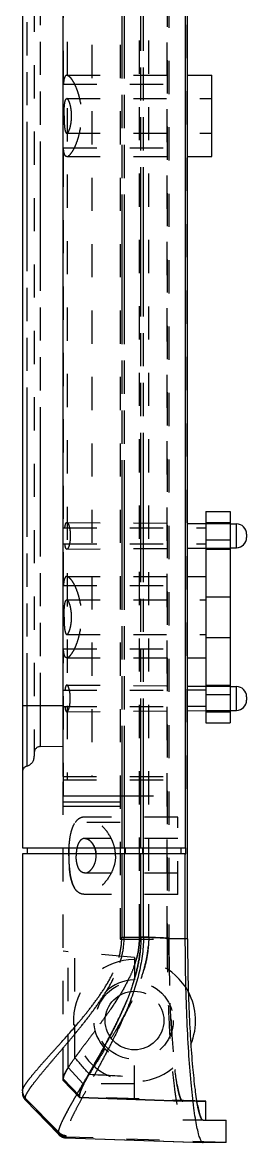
# Model space of a CAD drawing. Header units: millimetres. Extents: x 314 to 590, y -134 to 215.
# Drawn here: x 442.5 to 453.5, y 105.2 to 160.3 of the extents above; entities that cross this region are included whole.
import ezdxf

# ---------------------------------------------------------------- set-up
doc = ezdxf.new("R2010")
doc.units = ezdxf.units.MM
doc.header["$LTSCALE"] = 16.335
doc.linetypes.add('HIDDEN', pattern=[0.2, 0.1, -0.1])
doc.linetypes.add('PHANTOM', pattern=[0.8, 0.45, -0.05, 0.1, -0.05, 0.1, -0.05])
doc.layers.get('0').update_dxf_attribs({"linetype": 'CONTINUOUS'})
doc.layers.add('DEFAULT_2', color=8, linetype='HIDDEN')
doc.layers.add('DEFAULT_3', color=7, linetype='PHANTOM')

msp = doc.modelspace()

# ---------------------------------------------------------------- linework, layer by layer
at = {"color": 7, "linetype": 'Continuous'}
for p, q in [((442.52, 211.795), (442.52, 119.739)), ((450.515, 204.214), (450.515, 119.739)), ((450.624, 115.259), (450.624, 204.218)), ((450.624, 157.739), (451.82, 157.739)), ((451.82, 153.739), (451.82, 157.739)), ((450.624, 153.739), (451.82, 153.739)), ((451.52, 136.285), (452.72, 136.285)), ((451.52, 136.285), (451.52, 125.885)), ((452.72, 136.285), (452.72, 125.885)), ((450.624, 135.693), (451.52, 135.685)), ((452.72, 135.675), (453.025, 135.672)), ((453.52, 135.172), (453.52, 134.999)), ((450.624, 134.478), (451.52, 134.485)), ((452.72, 134.496), (453.025, 134.499)), ((450.624, 133.085), (451.52, 133.085)), ((450.624, 129.085), (451.52, 129.085)), ((450.624, 127.693), (451.52, 127.685)), ((451.52, 127.485), (450.624, 127.485)), ((451.52, 127.285), (452.72, 127.285)), ((452.72, 127.675), (453.025, 127.672)), ((453.52, 127.172), (453.52, 126.999)), ((451.52, 126.685), (450.624, 126.685)), ((450.624, 126.478), (451.52, 126.485)), ((452.72, 126.496), (453.025, 126.499)), ((451.52, 125.885), (452.72, 125.885)), ((442.52, 119.739), (450.515, 119.739)), ((442.77, 119.439), (442.77, 119.739)), ((450.29, 119.739), (450.29, 119.439)), ((450.541, 119.439), (450.541, 119.739)), ((450.515, 119.439), (442.52, 119.439)), ((442.52, 119.439), (442.52, 107.682)), ((450.515, 115.263), (450.515, 119.439)), ((442.52, 107.682), (442.52, 107.682)), ((442.66, 107.431), (444.301, 105.744)), ((442.66, 107.336), (442.66, 107.336)), ((442.661, 107.335), (444.291, 105.647)), ((451.077, 107.275), (451.52, 107.275)), ((451.52, 106.34), (451.52, 107.275)), ((451.393, 106.34), (452.52, 106.34)), ((452.52, 105.238), (452.52, 106.34)), ((444.291, 105.647), (444.31, 105.627)), ((444.652, 105.475), (451.391, 105.239)), ((444.652, 105.475), (444.652, 105.475)), ((451.393, 105.238), (451.391, 105.239)), ((452.52, 105.238), (451.393, 105.238))]:
    msp.add_line(p, q, dxfattribs=at)
for points in [[(444.31, 105.627), (444.341, 105.597), (444.407, 105.549)], [(444.407, 105.549), (444.481, 105.511), (444.564, 105.486), (444.652, 105.475)]]:
    msp.add_lwpolyline(points, dxfattribs=at)
for centre, radius, start, end in [((453.02, 135.172), 0.5, 0, 89.5), ((453.02, 134.999), 0.5, 270.5, 0), ((453.02, 127.172), 0.5, 0, 89.5), ((453.02, 126.999), 0.5, 270.5, 0), ((448.02, 111.239), 3, 337.1691, 28.1355), ((443.02, 107.682), 0.5, 180, 223.9242)]:
    msp.add_arc(centre, radius, start, end, dxfattribs=at)
for points, knots in [([(451.391, 105.239), (451.361, 105.24), (451.315, 105.284), (451.274, 105.356), (451.235, 105.443), (451.198, 105.552), (451.143, 105.742), (451.077, 106.038), (451.002, 106.459), (450.898, 107.183), (450.782, 108.274), (450.669, 109.773), (450.582, 111.481), (450.528, 113.335), (450.515, 114.612), (450.515, 115.263)], [0, 0, 0, 0, 0.00893, 0.016064, 0.025293, 0.036695, 0.050291, 0.084037, 0.126344, 0.176868, 0.300666, 0.450884, 0.621906, 0.807277, 1, 1, 1, 1]), ([(450.624, 115.259), (450.624, 114.679), (450.634, 113.541), (450.682, 111.89), (450.758, 110.369), (450.857, 109.035), (450.958, 108.066), (451.049, 107.423), (451.115, 107.049), (451.173, 106.787), (451.221, 106.618), (451.255, 106.521), (451.289, 106.444), (451.325, 106.38), (451.366, 106.341), (451.393, 106.34)], [0, 0, 0, 0, 0.193037, 0.378654, 0.549792, 0.699964, 0.823588, 0.873999, 0.916192, 0.949833, 0.963385, 0.974751, 0.983954, 0.991071, 1, 1, 1, 1])]:
    msp.add_open_spline(points, degree=3, knots=knots, dxfattribs=at)
at = {"layer": 'DEFAULT_2', "color": 8, "linetype": 'HIDDEN'}
for p, q in [((444.52, 108.288), (444.52, 211.189)), ((444.72, 208.389), (444.72, 123.089)), ((445.92, 208.239), (445.92, 123.239)), ((447.32, 208.239), (447.32, 115.239)), ((449.62, 115.239), (449.62, 208.239)), ((443.1, 207.239), (443.1, 124.239)), ((448.266, 115.337), (448.265, 204.14)), ((448.266, 115.337), (448.266, 204.14)), ((448.718, 115.336), (448.718, 204.141)), ((449.619, 204.218), (449.619, 115.259)), ((449.709, 204.183), (449.709, 115.294)), ((450.52, 202.689), (450.52, 122.289)), ((444.532, 157.3), (444.532, 176.177)), ((444.698, 157.739), (450.624, 157.739)), ((444.532, 157.3), (450.52, 157.3)), ((444.698, 156.589), (451.82, 156.589)), ((444.698, 154.889), (451.82, 154.889)), ((444.532, 132.647), (444.532, 154.177)), ((444.532, 154.177), (450.52, 154.177)), ((444.698, 153.739), (450.624, 153.739)), ((444.698, 135.745), (450.624, 135.693)), ((451.52, 135.735), (452.72, 135.735)), ((451.52, 135.685), (452.72, 135.675)), ((444.532, 135.485), (451.52, 135.485)), ((444.532, 134.685), (451.52, 134.685)), ((444.698, 134.426), (450.624, 134.478)), ((451.52, 134.885), (452.72, 134.885)), ((451.52, 134.485), (452.72, 134.496)), ((451.52, 134.435), (452.72, 134.435)), ((444.698, 133.085), (450.624, 133.085)), ((444.532, 132.647), (450.52, 132.647)), ((444.698, 131.935), (451.52, 131.935)), ((451.52, 132.085), (452.72, 132.085)), ((444.698, 130.235), (451.52, 130.235)), ((451.52, 130.085), (452.72, 130.085)), ((444.532, 129.524), (450.52, 129.524)), ((444.532, 122.289), (444.532, 129.524)), ((444.698, 129.085), (450.624, 129.085)), ((444.532, 127.485), (450.624, 127.485)), ((444.698, 127.745), (450.624, 127.693)), ((451.52, 127.735), (452.72, 127.735)), ((451.52, 127.685), (452.72, 127.675)), ((444.532, 126.685), (450.624, 126.685)), ((444.698, 126.426), (450.624, 126.478)), ((448.718, 115.336), (448.718, 126.461)), ((451.52, 126.485), (452.72, 126.496)), ((451.52, 126.435), (452.72, 126.435)), ((443.395, 124.719), (444.52, 124.739)), ((444.52, 123.239), (449.62, 123.239)), ((444.52, 123.089), (450.52, 123.089)), ((444.52, 121.789), (447.32, 121.789)), ((447.32, 122.289), (450.52, 122.289)), ((450.152, 121.249), (445.578, 121.249)), ((450.152, 117.449), (450.152, 121.249)), ((447.32, 120.989), (444.52, 120.989)), ((450.152, 120.199), (445.578, 120.199)), ((450.515, 119.739), (450.541, 119.739)), ((450.515, 119.439), (450.541, 119.439)), ((450.152, 118.499), (445.578, 118.499)), ((450.152, 117.449), (445.578, 117.449)), ((447.32, 115.239), (449.62, 115.239)), ((448.02, 114.345), (444.52, 114.651)), ((444.768, 108.93), (444.768, 114.629)), ((445.094, 109.409), (445.094, 114.601)), ((448.02, 114.345), (448.02, 113.239)), ((448.02, 107.397), (448.02, 109.239)), ((444.768, 108.93), (445.494, 108.132)), ((444.52, 108.327), (445.328, 107.491)), ((448.02, 108.132), (445.494, 108.132)), ((442.52, 107.684), (442.52, 107.721)), ((445.328, 107.452), (445.327, 107.452)), ((451.52, 107.275), (445.328, 107.491)), ((445.328, 107.452), (445.328, 107.491)), ((445.328, 107.452), (445.328, 107.452)), ((445.328, 107.452), (445.328, 107.452)), ((445.328, 107.452), (445.328, 107.452)), ((445.328, 107.452), (445.328, 107.452)), ((442.66, 107.431), (442.66, 107.431)), ((442.66, 107.335), (442.661, 107.335)), ((444.31, 105.666), (442.661, 107.374)), ((450.393, 107.275), (450.391, 107.275)), ((451.077, 107.275), (450.393, 107.275)), ((452.52, 105.238), (444.652, 105.513))]:
    msp.add_line(p, q, dxfattribs=at)
at = {"layer": 'DEFAULT_2', "color": 8, "linetype": 'Continuous'}
msp.add_line((444.52, 123.239), (444.52, 208.239), dxfattribs=at)
at = {"layer": 'DEFAULT_2', "color": 8, "linetype": 'PHANTOM'}
for p, q in [((442.738, 207.719), (442.738, 123.758)), ((443.395, 206.758), (443.395, 124.719)), ((447.397, 204.14), (447.397, 119.739)), ((447.513, 204.14), (447.513, 119.739)), ((448.338, 119.739), (448.338, 204.14)), ((448.46, 119.739), (448.461, 204.142)), ((453.025, 134.499), (453.025, 135.672)), ((453.025, 126.499), (453.025, 127.672)), ((442.52, 126.739), (444.52, 126.739)), ((444.52, 122.289), (447.32, 122.289)), ((447.32, 121.989), (444.52, 121.989)), ((444.52, 121.791), (447.32, 121.791)), ((447.525, 119.739), (447.525, 119.439)), ((447.584, 119.439), (447.584, 119.739)), ((448.408, 119.739), (448.408, 119.439)), ((448.469, 119.439), (448.469, 119.739)), ((447.397, 119.439), (447.397, 115.337)), ((447.513, 119.439), (447.513, 115.337)), ((448.338, 115.337), (448.338, 119.439)), ((448.461, 115.335), (448.46, 119.439)), ((447.397, 115.337), (448.338, 115.337)), ((448.266, 115.338), (448.718, 115.336)), ((448.718, 115.336), (448.266, 115.337)), ((448.718, 115.336), (448.266, 115.337)), ((448.461, 115.335), (448.338, 115.337)), ((448.341, 115.337), (448.642, 115.337)), ((448.461, 115.335), (450.515, 115.263)), ((448.642, 115.337), (448.718, 115.336)), ((450.624, 115.259), (449.619, 115.259)), ((445.325, 107.543), (444.52, 108.372)), ((444.52, 108.288), (445.328, 107.452)), ((445.328, 107.452), (450.393, 107.275)), ((450.37, 107.276), (445.328, 107.452)), ((442.66, 107.434), (442.66, 107.431)), ((442.66, 107.431), (442.66, 107.335)), ((442.661, 107.374), (442.661, 107.335)), ((450.37, 107.276), (450.393, 107.275)), ((451.393, 106.34), (450.39, 106.34)), ((444.31, 105.627), (444.31, 105.666)), ((444.31, 105.627), (444.31, 105.627)), ((444.31, 105.627), (444.31, 105.627)), ((444.652, 105.513), (444.651, 105.475)), ((444.652, 105.475), (444.651, 105.475)), ((444.651, 105.475), (451.363, 105.24)), ((444.652, 105.475), (444.652, 105.475)), ((451.363, 105.24), (451.393, 105.239)), ((451.393, 105.239), (451.391, 105.239))]:
    msp.add_line(p, q, dxfattribs=at)
at = {"layer": 'DEFAULT_2', "color": 8, "linetype": 'HIDDEN'}
for points in [[(445.329, 107.491), (445.328, 107.488), (445.328, 107.481), (445.328, 107.469), (445.328, 107.452)], [(444.652, 105.513), (444.59, 105.519), (444.511, 105.539), (444.436, 105.571), (444.368, 105.614), (444.31, 105.666)]]:
    msp.add_lwpolyline(points, dxfattribs=at)
msp.add_circle((448.02, 111.239), 1.9, dxfattribs=at)
at = {"layer": 'DEFAULT_2', "color": 8, "linetype": 'PHANTOM'}
msp.add_circle((448.02, 111.239), 1.44, dxfattribs=at)
at = {"layer": 'DEFAULT_2', "color": 8, "linetype": 'HIDDEN'}
for centre, radius, start, end in [((443.4, 124.419), 0.3, 91, 180), ((442.6, 124.239), 0.5, 285.962, 0), ((442.82, 123.469), 0.3, 105.962, 180), ((451.455, 119.358), 6.66, 176.7141, 179.3026), ((451.865, 119.349), 7.071, 179.2697, 180.0006), ((445.021, 119.348), 1.118, 0.0195, 4.6478), ((533.516, 115.294), 83.807, 180.00004, 180.47497), ((541.605, 115.259), 90.981, 180.00007, 180.48799), ((448.02, 111.239), 3, 28.1355, 337.1691), ((443.343, 115.59), 4.954, 340.7666, 343.3538), ((443.659, 115.494), 4.624, 343.3635, 345.2172), ((448.02, 111.239), 2, 90, 270), ((440.787, 116.678), 7.734, 333.3663, 334.5481), ((450.234, 105.682), 5.295, 152.4406, 153.7229), ((443.02, 107.721), 0.5, 180.0003, 224), ((456.482, 107.71), 11.159, 180.8575, 181.0023), ((449.502, 107.586), 4.177, 180.9782, 181.2781)]:
    msp.add_arc(centre, radius, start, end, dxfattribs=at)
at = {"layer": 'DEFAULT_2', "color": 8, "linetype": 'PHANTOM'}
for centre, radius, start, end in [((450.275, 138.086), 22.799, 268.162, 268.3532), ((450.357, 140.949), 25.663, 268.3538, 268.553), ((443.014, 107.778), 0.494, 180.0381, 224.1684), ((443.023, 107.683), 0.503, 187.3369, 189.7469), ((443.022, 107.683), 0.502, 189.7465, 192.1997), ((443.022, 107.684), 0.502, 211.7362, 214.2089), ((443.021, 107.683), 0.501, 214.2031, 223.9042), ((443.02, 107.682), 0.5, 223.9242, 224.0032), ((444.669, 105.974), 0.5, 224.0097, 267.9648), ((444.672, 105.977), 0.503, 230.2046, 236.2434), ((444.67, 105.974), 0.499, 236.2462, 238.5608), ((444.669, 105.973), 0.499, 249.6789, 256.0983), ((444.67, 105.977), 0.502, 256.1002, 258.9485), ((444.67, 105.977), 0.503, 258.9479, 260.6624), ((444.67, 105.974), 0.5, 260.6552, 267.9619)]:
    msp.add_arc(centre, radius, start, end, dxfattribs=at)
at = {"layer": 'DEFAULT_2', "color": 8, "linetype": 'HIDDEN'}
msp.add_ellipse((565.235, 111.259), major_axis=(229.229, -8.026), ratio=0.034878, start_param=-2.117604, end_param=-2.10632, dxfattribs=at)
for points, knots in [([(444.698, 157.739), (444.687, 157.739), (444.662, 157.734), (444.631, 157.71), (444.605, 157.674), (444.573, 157.6), (444.546, 157.473), (444.536, 157.363), (444.532, 157.3)], [0, 0, 0, 0, 0.069055, 0.142276, 0.229532, 0.336759, 0.621026, 1, 1, 1, 1]), ([(444.698, 157.739), (444.732, 157.739), (444.787, 157.708), (444.85, 157.65), (444.93, 157.555), (445.032, 157.393), (445.147, 157.151), (445.254, 156.855), (445.376, 156.383), (445.415, 156.001), (445.415, 155.739)], [0, 0, 0, 0, 0.046062, 0.078298, 0.117294, 0.215158, 0.337655, 0.481668, 0.643436, 1, 1, 1, 1]), ([(444.563, 155.739), (444.563, 155.848), (444.566, 156.006), (444.578, 156.207), (444.591, 156.335), (444.606, 156.427), (444.622, 156.488), (444.64, 156.54), (444.669, 156.589), (444.698, 156.589)], [0, 0, 0, 0, 0.371433, 0.539065, 0.685967, 0.807158, 0.856966, 0.899343, 1, 1, 1, 1]), ([(444.93, 155.739), (444.93, 155.849), (444.92, 156.009), (444.886, 156.21), (444.854, 156.337), (444.818, 156.441), (444.78, 156.519), (444.744, 156.57), (444.712, 156.589), (444.698, 156.589)], [0, 0, 0, 0, 0.362969, 0.527081, 0.671877, 0.793223, 0.888123, 0.955607, 1, 1, 1, 1]), ([(444.698, 156.589), (444.704, 156.589), (444.711, 156.587), (444.718, 156.584), (444.72, 156.583)], [0, 0, 0, 0, 0.730874, 1, 1, 1, 1]), ([(444.563, 155.739), (444.563, 155.629), (444.566, 155.471), (444.578, 155.27), (444.591, 155.142), (444.606, 155.05), (444.622, 154.989), (444.64, 154.937), (444.669, 154.889), (444.698, 154.889)], [0, 0, 0, 0, 0.371433, 0.539065, 0.685967, 0.807158, 0.856966, 0.899343, 1, 1, 1, 1]), ([(444.698, 154.889), (444.712, 154.889), (444.744, 154.907), (444.78, 154.958), (444.818, 155.036), (444.854, 155.14), (444.886, 155.267), (444.92, 155.468), (444.93, 155.628), (444.93, 155.739)], [0, 0, 0, 0, 0.044403, 0.111897, 0.206818, 0.328189, 0.472995, 0.637074, 1, 1, 1, 1]), ([(444.698, 153.739), (444.732, 153.739), (444.787, 153.769), (444.85, 153.827), (444.93, 153.922), (445.032, 154.084), (445.147, 154.326), (445.254, 154.622), (445.376, 155.094), (445.415, 155.477), (445.415, 155.739)], [0, 0, 0, 0, 0.046062, 0.078298, 0.117294, 0.215159, 0.337655, 0.481668, 0.643436, 1, 1, 1, 1]), ([(444.72, 154.894), (444.718, 154.893), (444.711, 154.89), (444.704, 154.889), (444.698, 154.889)], [0, 0, 0, 0, 0.269114, 1, 1, 1, 1]), ([(444.698, 153.739), (444.687, 153.739), (444.662, 153.743), (444.631, 153.767), (444.605, 153.804), (444.573, 153.877), (444.546, 154.004), (444.536, 154.114), (444.532, 154.177)], [0, 0, 0, 0, 0.069054, 0.142276, 0.229533, 0.336761, 0.621026, 1, 1, 1, 1]), ([(444.604, 135.485), (444.608, 135.522), (444.617, 135.587), (444.634, 135.661), (444.652, 135.705), (444.668, 135.731), (444.687, 135.745), (444.698, 135.745)], [0, 0, 0, 0, 0.384727, 0.680197, 0.791324, 0.879002, 1, 1, 1, 1]), ([(444.698, 135.745), (444.708, 135.745), (444.733, 135.73), (444.76, 135.69), (444.789, 135.63), (444.814, 135.549), (444.837, 135.451), (444.861, 135.295), (444.869, 135.171), (444.869, 135.085)], [0, 0, 0, 0, 0.044155, 0.111263, 0.205859, 0.327108, 0.472045, 0.636434, 1, 1, 1, 1]), ([(444.869, 135.085), (444.869, 135), (444.861, 134.876), (444.837, 134.72), (444.814, 134.622), (444.789, 134.541), (444.76, 134.48), (444.733, 134.44), (444.708, 134.426), (444.698, 134.426)], [0, 0, 0, 0, 0.363566, 0.527957, 0.672895, 0.794143, 0.888737, 0.955845, 1, 1, 1, 1]), ([(444.698, 134.426), (444.687, 134.426), (444.668, 134.439), (444.652, 134.466), (444.634, 134.51), (444.617, 134.584), (444.608, 134.649), (444.604, 134.685)], [0, 0, 0, 0, 0.120999, 0.208677, 0.319804, 0.615273, 1, 1, 1, 1]), ([(444.698, 133.085), (444.687, 133.085), (444.662, 133.081), (444.631, 133.057), (444.605, 133.02), (444.573, 132.947), (444.546, 132.82), (444.536, 132.71), (444.532, 132.647)], [0, 0, 0, 0, 0.069055, 0.142276, 0.229533, 0.336761, 0.621026, 1, 1, 1, 1]), ([(444.698, 133.085), (444.732, 133.085), (444.787, 133.055), (444.85, 132.997), (444.93, 132.902), (445.032, 132.74), (445.147, 132.498), (445.254, 132.202), (445.376, 131.73), (445.415, 131.347), (445.415, 131.085)], [0, 0, 0, 0, 0.046063, 0.0783, 0.117296, 0.215161, 0.337659, 0.481672, 0.643438, 1, 1, 1, 1]), ([(444.563, 131.085), (444.563, 131.195), (444.566, 131.353), (444.578, 131.554), (444.591, 131.682), (444.606, 131.774), (444.622, 131.835), (444.64, 131.887), (444.669, 131.935), (444.698, 131.935)], [0, 0, 0, 0, 0.371433, 0.539065, 0.685967, 0.807158, 0.856966, 0.899343, 1, 1, 1, 1]), ([(444.93, 131.085), (444.93, 131.196), (444.92, 131.356), (444.886, 131.557), (444.854, 131.684), (444.818, 131.788), (444.78, 131.866), (444.744, 131.917), (444.712, 131.935), (444.698, 131.935)], [0, 0, 0, 0, 0.362969, 0.527081, 0.671877, 0.793223, 0.888123, 0.955607, 1, 1, 1, 1]), ([(444.698, 131.935), (444.704, 131.935), (444.711, 131.934), (444.718, 131.931), (444.72, 131.93)], [0, 0, 0, 0, 0.730874, 1, 1, 1, 1]), ([(444.563, 131.085), (444.563, 130.976), (444.566, 130.818), (444.578, 130.616), (444.591, 130.489), (444.606, 130.397), (444.622, 130.336), (444.64, 130.284), (444.669, 130.235), (444.698, 130.235)], [0, 0, 0, 0, 0.371433, 0.539065, 0.685967, 0.807158, 0.856966, 0.899343, 1, 1, 1, 1]), ([(444.698, 130.235), (444.712, 130.235), (444.744, 130.254), (444.78, 130.305), (444.818, 130.383), (444.854, 130.487), (444.886, 130.614), (444.92, 130.815), (444.93, 130.975), (444.93, 131.085)], [0, 0, 0, 0, 0.044403, 0.111897, 0.206818, 0.328194, 0.473009, 0.637093, 1, 1, 1, 1]), ([(444.698, 129.085), (444.732, 129.085), (444.787, 129.116), (444.85, 129.174), (444.93, 129.269), (445.032, 129.431), (445.147, 129.673), (445.254, 129.969), (445.376, 130.441), (445.415, 130.823), (445.415, 131.085)], [0, 0, 0, 0, 0.046063, 0.0783, 0.117296, 0.215161, 0.337658, 0.481671, 0.643438, 1, 1, 1, 1]), ([(444.72, 130.241), (444.718, 130.24), (444.711, 130.237), (444.704, 130.235), (444.698, 130.235)], [0, 0, 0, 0, 0.269114, 1, 1, 1, 1]), ([(444.698, 129.085), (444.687, 129.085), (444.662, 129.09), (444.631, 129.114), (444.605, 129.15), (444.573, 129.224), (444.546, 129.351), (444.536, 129.461), (444.532, 129.524)], [0, 0, 0, 0, 0.069054, 0.142276, 0.229534, 0.336762, 0.621027, 1, 1, 1, 1]), ([(444.698, 127.745), (444.687, 127.745), (444.668, 127.731), (444.652, 127.705), (444.634, 127.661), (444.617, 127.587), (444.608, 127.522), (444.604, 127.485)], [0, 0, 0, 0, 0.120999, 0.208677, 0.319804, 0.615273, 1, 1, 1, 1]), ([(444.869, 127.085), (444.869, 127.171), (444.861, 127.295), (444.837, 127.451), (444.814, 127.549), (444.789, 127.63), (444.76, 127.69), (444.733, 127.73), (444.708, 127.745), (444.698, 127.745)], [0, 0, 0, 0, 0.363566, 0.527957, 0.672895, 0.794143, 0.888737, 0.955845, 1, 1, 1, 1]), ([(444.698, 126.426), (444.708, 126.426), (444.733, 126.44), (444.76, 126.48), (444.789, 126.541), (444.814, 126.622), (444.837, 126.72), (444.861, 126.876), (444.869, 127), (444.869, 127.085)], [0, 0, 0, 0, 0.044155, 0.111263, 0.205859, 0.327108, 0.472045, 0.636434, 1, 1, 1, 1]), ([(444.604, 126.685), (444.605, 126.67), (444.612, 126.618), (444.621, 126.565), (444.631, 126.528)], [0, 0, 0, 0, 0.282863, 1, 1, 1, 1]), ([(444.631, 126.528), (444.635, 126.513), (444.643, 126.487), (444.658, 126.454), (444.676, 126.432), (444.691, 126.426), (444.698, 126.426)], [0, 0, 0, 0, 0.360985, 0.639317, 0.843046, 1, 1, 1, 1]), ([(444.795, 119.349), (444.795, 119.602), (444.812, 119.969), (444.887, 120.43), (444.967, 120.718), (445.075, 120.952), (445.215, 121.125), (445.388, 121.229), (445.515, 121.249), (445.578, 121.249)], [0, 0, 0, 0, 0.33819, 0.490114, 0.62364, 0.736857, 0.832112, 0.916542, 1, 1, 1, 1]), ([(445.578, 121.249), (445.533, 121.249), (445.444, 121.239), (445.271, 121.172), (445.167, 121.069), (445.113, 120.991)], [0, 0, 0, 0, 0.242345, 0.480962, 1, 1, 1, 1]), ([(447.088, 119.349), (447.088, 119.488), (447.054, 119.764), (446.88, 120.251), (446.602, 120.654), (446.277, 120.956), (445.983, 121.157), (445.734, 121.249), (445.578, 121.249)], [0, 0, 0, 0, 0.160473, 0.314341, 0.590345, 0.711573, 0.82046, 1, 1, 1, 1]), ([(445.578, 120.199), (445.549, 120.199), (445.489, 120.189), (445.406, 120.143), (445.332, 120.068), (445.244, 119.921), (445.174, 119.675), (445.156, 119.463), (445.156, 119.349)], [0, 0, 0, 0, 0.084068, 0.171997, 0.270813, 0.385597, 0.667426, 1, 1, 1, 1]), ([(446.138, 119.349), (446.138, 119.467), (446.111, 119.641), (446.025, 119.845), (445.948, 119.97), (445.861, 120.069), (445.746, 120.161), (445.643, 120.199), (445.578, 120.199)], [0, 0, 0, 0, 0.32151, 0.467653, 0.60013, 0.718603, 0.823672, 1, 1, 1, 1]), ([(445.578, 120.199), (445.623, 120.199), (445.708, 120.177), (445.818, 120.108), (445.954, 119.974), (446.03, 119.839), (446.067, 119.74)], [0, 0, 0, 0, 0.193281, 0.359237, 0.548228, 1, 1, 1, 1]), ([(446.067, 119.74), (446.076, 119.717), (446.109, 119.619), (446.128, 119.517), (446.135, 119.439)], [0, 0, 0, 0, 0.23986, 1, 1, 1, 1]), ([(445.578, 117.449), (445.515, 117.449), (445.388, 117.468), (445.215, 117.572), (445.075, 117.745), (444.967, 117.979), (444.887, 118.267), (444.812, 118.728), (444.795, 119.096), (444.795, 119.349)], [0, 0, 0, 0, 0.083451, 0.167897, 0.263173, 0.376407, 0.509953, 0.661844, 1, 1, 1, 1]), ([(444.795, 119.349), (444.795, 119.096), (444.812, 118.728), (444.887, 118.267), (444.967, 117.979), (445.075, 117.745), (445.215, 117.572), (445.388, 117.468), (445.515, 117.449), (445.578, 117.449)], [0, 0, 0, 0, 0.33819, 0.490114, 0.62364, 0.736857, 0.832112, 0.916542, 1, 1, 1, 1]), ([(445.578, 118.499), (445.549, 118.499), (445.489, 118.508), (445.406, 118.554), (445.332, 118.629), (445.244, 118.777), (445.174, 119.022), (445.156, 119.234), (445.156, 119.349)], [0, 0, 0, 0, 0.084068, 0.171997, 0.270814, 0.385598, 0.667426, 1, 1, 1, 1]), ([(447.088, 119.349), (447.088, 119.209), (447.054, 118.933), (446.88, 118.446), (446.602, 118.043), (446.277, 117.742), (445.983, 117.54), (445.734, 117.449), (445.578, 117.449)], [0, 0, 0, 0, 0.160473, 0.314341, 0.590345, 0.711573, 0.82046, 1, 1, 1, 1]), ([(445.578, 118.499), (445.643, 118.499), (445.746, 118.537), (445.861, 118.628), (445.948, 118.727), (446.025, 118.852), (446.111, 119.056), (446.138, 119.23), (446.138, 119.349)], [0, 0, 0, 0, 0.176341, 0.281413, 0.399891, 0.532372, 0.678519, 1, 1, 1, 1]), ([(444.52, 108.388), (444.52, 108.408), (444.527, 108.455), (444.563, 108.565), (444.646, 108.733), (444.789, 108.968), (444.979, 109.247), (445.209, 109.57), (445.474, 109.93), (445.77, 110.321), (446.089, 110.745), (446.425, 111.198), (446.772, 111.681), (447.118, 112.197), (447.456, 112.745), (447.77, 113.331), (448.037, 113.96), (448.222, 114.633), (448.266, 115.102), (448.266, 115.337)], [0, 0, 0, 0, 0.007643, 0.017369, 0.043321, 0.077731, 0.120111, 0.169841, 0.225913, 0.287374, 0.353716, 0.424334, 0.498646, 0.576275, 0.656746, 0.739709, 0.824896, 0.911911, 1, 1, 1, 1]), ([(445.325, 107.543), (445.323, 107.565), (445.326, 107.614), (445.355, 107.735), (445.433, 107.922), (445.566, 108.188), (445.746, 108.508), (445.969, 108.876), (446.224, 109.287), (446.502, 109.742), (446.801, 110.231), (447.112, 110.755), (447.541, 111.512), (447.958, 112.316), (448.31, 113.179), (448.531, 113.87), (448.682, 114.593), (448.718, 115.088), (448.718, 115.336)], [0, 0, 0, 0, 0.007516, 0.017156, 0.04318, 0.077987, 0.120931, 0.171227, 0.227887, 0.289992, 0.356904, 0.427953, 0.502568, 0.660555, 0.743124, 0.827562, 0.913397, 1, 1, 1, 1]), ([(448.718, 115.336), (448.718, 115.066), (448.675, 114.526), (448.498, 113.743), (448.243, 112.997), (447.937, 112.293), (447.602, 111.631), (447.257, 111.007), (446.915, 110.42), (446.685, 110.044), (446.574, 109.862)], [0, 0, 0, 0, 0.136416, 0.271415, 0.403859, 0.532912, 0.657872, 0.777977, 0.892349, 1, 1, 1, 1]), ([(448.266, 115.337), (448.266, 115.251), (448.254, 114.906), (448.196, 114.564), (448.13, 114.315)], [0, 0, 0, 0, 0.251337, 1, 1, 1, 1]), ([(449.619, 115.259), (449.619, 114.679), (449.63, 113.541), (449.678, 111.89), (449.753, 110.369), (449.852, 109.035), (449.954, 108.066), (450.046, 107.423), (450.111, 107.049), (450.169, 106.787), (450.218, 106.618), (450.252, 106.521), (450.286, 106.444), (450.323, 106.38), (450.363, 106.341), (450.39, 106.34)], [0, 0, 0, 0, 0.19303, 0.37864, 0.549771, 0.699937, 0.823558, 0.873968, 0.916162, 0.949806, 0.96336, 0.974729, 0.983934, 0.991056, 1, 1, 1, 1]), ([(450.391, 107.275), (450.367, 107.276), (450.33, 107.311), (450.297, 107.369), (450.267, 107.438), (450.237, 107.525), (450.194, 107.678), (450.113, 108.048), (450.015, 108.717), (449.914, 109.703), (449.827, 110.902), (449.761, 112.269), (449.719, 113.752), (449.709, 114.773), (449.709, 115.294)], [0, 0, 0, 0, 0.008917, 0.016037, 0.025252, 0.03664, 0.050222, 0.083942, 0.176722, 0.30051, 0.450745, 0.621805, 0.807226, 1, 1, 1, 1]), ([(449.712, 114.599), (449.716, 114.143), (449.731, 113.252), (449.774, 111.959), (449.836, 110.767), (449.914, 109.71), (449.993, 108.929), (450.063, 108.395), (450.114, 108.07), (450.166, 107.8), (450.218, 107.584), (450.27, 107.427), (450.31, 107.342), (450.333, 107.313)], [0, 0, 0, 0, 0.186388, 0.364348, 0.528682, 0.674527, 0.797617, 0.849489, 0.8944, 0.932057, 0.962229, 0.984827, 1, 1, 1, 1]), ([(448.02, 113.958), (448.002, 113.906), (447.927, 113.701), (447.84, 113.502), (447.77, 113.354)], [0, 0, 0, 0, 0.252238, 1, 1, 1, 1]), ([(447.7, 113.211), (447.582, 112.976), (447.329, 112.526), (446.794, 111.7), (446.368, 111.118), (446.088, 110.743)], [0, 0, 0, 0, 0.267193, 0.524187, 1, 1, 1, 1]), ([(446.088, 110.743), (445.996, 110.62), (445.776, 110.327), (445.44, 109.886), (445.203, 109.562), (445.094, 109.409)], [0, 0, 0, 0, 0.277676, 0.661055, 1, 1, 1, 1]), ([(446.574, 109.862), (446.437, 109.637), (446.181, 109.217), (445.922, 108.799), (445.805, 108.603)], [0, 0, 0, 0, 0.535832, 1, 1, 1, 1]), ([(444.768, 108.93), (444.732, 108.873), (444.667, 108.766), (444.587, 108.617), (444.537, 108.495), (444.52, 108.42), (444.52, 108.388)], [0, 0, 0, 0, 0.340945, 0.622001, 0.841454, 1, 1, 1, 1]), ([(445.486, 108.027), (445.457, 107.967), (445.406, 107.859), (445.363, 107.748), (445.348, 107.698)], [0, 0, 0, 0, 0.556787, 1, 1, 1, 1]), ([(445.348, 107.698), (445.34, 107.669), (445.327, 107.619), (445.323, 107.566), (445.325, 107.543)], [0, 0, 0, 0, 0.564599, 1, 1, 1, 1]), ([(445.325, 107.543), (445.325, 107.53), (445.325, 107.508), (445.326, 107.482), (445.326, 107.467), (445.327, 107.459), (445.327, 107.455), (445.327, 107.453), (445.328, 107.452)], [0, 0, 0, 0, 0.430222, 0.74046, 0.850457, 0.930343, 0.980129, 1, 1, 1, 1]), ([(445.328, 107.452), (445.327, 107.453), (445.327, 107.457), (445.326, 107.464), (445.326, 107.477), (445.326, 107.487), (445.326, 107.493)], [0, 0, 0, 0, 0.072385, 0.263451, 0.572676, 1, 1, 1, 1]), ([(450.333, 107.313), (450.336, 107.309), (450.346, 107.297), (450.358, 107.287), (450.368, 107.281)], [0, 0, 0, 0, 0.286836, 1, 1, 1, 1]), ([(451.393, 106.34), (451.379, 106.34), (451.346, 106.357), (451.308, 106.408), (451.269, 106.485), (451.23, 106.59), (451.19, 106.724), (451.133, 106.957), (451.098, 107.148), (451.074, 107.284)], [0, 0, 0, 0, 0.041435, 0.100839, 0.184419, 0.294193, 0.430726, 0.59406, 1, 1, 1, 1])]:
    msp.add_open_spline(points, degree=3, knots=knots, dxfattribs=at)
at = {"layer": 'DEFAULT_2', "color": 8, "linetype": 'PHANTOM'}
for points, knots in [([(442.52, 107.778), (442.52, 107.798), (442.529, 107.844), (442.571, 107.953), (442.672, 108.121), (442.843, 108.357), (443.074, 108.64), (443.357, 108.97), (443.684, 109.346), (444.056, 109.757), (444.616, 110.376), (445.201, 111.046), (445.795, 111.774), (446.246, 112.376), (446.676, 113.025), (447.052, 113.734), (447.329, 114.508), (447.395, 115.06), (447.396, 115.337)], [0, 0, 0, 0, 0.006556, 0.015068, 0.038439, 0.070355, 0.110412, 0.158089, 0.212825, 0.273528, 0.339618, 0.485968, 0.564984, 0.647199, 0.732245, 0.81973, 0.909227, 1, 1, 1, 1]), ([(442.66, 107.434), (442.66, 107.455), (442.669, 107.503), (442.712, 107.618), (442.813, 107.795), (442.985, 108.044), (443.217, 108.343), (443.499, 108.692), (443.827, 109.086), (444.198, 109.519), (444.601, 109.99), (445.028, 110.5), (445.474, 111.047), (445.928, 111.632), (446.375, 112.262), (446.801, 112.939), (447.173, 113.676), (447.446, 114.48), (447.51, 115.051), (447.513, 115.337)], [0, 0, 0, 0, 0.006692, 0.015354, 0.039058, 0.071246, 0.111448, 0.159292, 0.213987, 0.274546, 0.340466, 0.411241, 0.486183, 0.564801, 0.646706, 0.731525, 0.819049, 0.908829, 1, 1, 1, 1]), ([(448.338, 115.337), (448.336, 115.031), (448.288, 114.421), (448.104, 113.531), (447.872, 112.819), (447.665, 112.267), (447.496, 111.867), (447.317, 111.479), (447.075, 110.978), (446.768, 110.376), (446.39, 109.689), (446.019, 109.043), (445.67, 108.438), (445.346, 107.878), (445.049, 107.373), (444.794, 106.921), (444.588, 106.53), (444.433, 106.206), (444.342, 105.977), (444.306, 105.83), (444.3, 105.77), (444.301, 105.743)], [0, 0, 0, 0, 0.087337, 0.173844, 0.258857, 0.300683, 0.341944, 0.382609, 0.422645, 0.500626, 0.57535, 0.646355, 0.713, 0.774657, 0.830727, 0.880312, 0.922591, 0.956937, 0.982782, 0.992444, 1, 1, 1, 1]), ([(448.461, 115.335), (448.457, 114.721), (448.284, 113.512), (447.7, 111.84), (447.101, 110.558), (446.612, 109.605), (446.261, 108.947), (445.93, 108.331), (445.622, 107.762), (445.342, 107.247), (445.1, 106.789), (444.904, 106.391), (444.76, 106.061), (444.677, 105.829), (444.645, 105.681), (444.64, 105.619), (444.641, 105.593)], [0, 0, 0, 0, 0.174523, 0.343054, 0.501786, 0.576446, 0.647283, 0.713717, 0.775165, 0.830994, 0.880392, 0.922553, 0.956818, 0.982658, 0.992364, 1, 1, 1, 1]), ([(449.544, 115.299), (449.406, 115.303), (449.131, 115.316), (448.856, 115.329), (448.718, 115.336)], [0, 0, 0, 0, 0.499997, 1, 1, 1, 1]), ([(442.52, 107.775), (442.52, 107.712), (442.545, 107.585), (442.616, 107.476), (442.66, 107.431)], [0, 0, 0, 0, 0.499036, 1, 1, 1, 1]), ([(444.31, 105.627), (444.309, 105.628), (444.308, 105.631), (444.307, 105.637), (444.306, 105.647), (444.304, 105.666), (444.303, 105.699), (444.302, 105.727), (444.301, 105.743)], [0, 0, 0, 0, 0.02652, 0.0806, 0.16291, 0.273581, 0.580072, 1, 1, 1, 1]), ([(444.301, 105.743), (444.345, 105.698), (444.452, 105.624), (444.578, 105.595), (444.641, 105.593)], [0, 0, 0, 0, 0.499122, 1, 1, 1, 1]), ([(444.641, 105.593), (444.642, 105.575), (444.644, 105.546), (444.646, 105.512), (444.648, 105.493), (444.649, 105.483), (444.65, 105.478), (444.651, 105.475), (444.652, 105.475)], [0, 0, 0, 0, 0.433772, 0.744667, 0.85396, 0.932542, 0.980672, 1, 1, 1, 1])]:
    msp.add_open_spline(points, degree=3, knots=knots, dxfattribs=at)
msp.add_open_spline([(449.709, 115.294), (449.379, 115.302), (449.048, 115.319), (448.718, 115.336)], degree=3, dxfattribs=at)
at = {"layer": 'DEFAULT_2', "color": 8, "linetype": 'HIDDEN'}
for points in [[(445.805, 108.603), (445.568, 108.871), (445.331, 109.14), (445.094, 109.409)], [(450.368, 107.281), (450.375, 107.278), (450.383, 107.275), (450.391, 107.275)]]:
    msp.add_open_spline(points, degree=3, dxfattribs=at)
at = {"layer": 'DEFAULT_3', "color": 7, "linetype": 'PHANTOM'}
msp.add_line((448.461, 115.335), (448.338, 115.337), dxfattribs=at)
for centre, radius, start, end in [((443.013, 107.775), 0.492, 180.0057, 224.277), ((448.429, 105.754), 3.791, 182.4481, 182.9992)]:
    msp.add_arc(centre, radius, start, end, dxfattribs=at)
for points, knots in [([(444.301, 105.744), (444.3, 105.77), (444.306, 105.831), (444.342, 105.977), (444.433, 106.206), (444.588, 106.529), (444.795, 106.921), (445.049, 107.373), (445.345, 107.879), (445.672, 108.436), (446.019, 109.043), (446.389, 109.688), (446.767, 110.376), (447.14, 111.104), (447.63, 112.14), (448.043, 113.246), (448.289, 114.421), (448.337, 115.031), (448.338, 115.337)], [0, 0, 0, 0, 0.007559, 0.017218, 0.043062, 0.077401, 0.119666, 0.169268, 0.225311, 0.286987, 0.353631, 0.424633, 0.499395, 0.577386, 0.658121, 0.826127, 0.912665, 1, 1, 1, 1]), ([(442.52, 107.778), (442.52, 107.762), (442.523, 107.699), (442.539, 107.637), (442.556, 107.592)], [0, 0, 0, 0, 0.246594, 1, 1, 1, 1]), ([(442.556, 107.592), (442.562, 107.578), (442.589, 107.52), (442.627, 107.468), (442.66, 107.434)], [0, 0, 0, 0, 0.252946, 1, 1, 1, 1]), ([(442.66, 107.431), (442.66, 107.432), (442.66, 107.433), (442.66, 107.433), (442.66, 107.434)], [0, 0, 0, 0, 0.440095, 1, 1, 1, 1]), ([(444.301, 105.744), (444.345, 105.698), (444.452, 105.624), (444.578, 105.595), (444.641, 105.592)], [0, 0, 0, 0, 0.499119, 1, 1, 1, 1]), ([(444.301, 105.744), (444.302, 105.718), (444.303, 105.684), (444.306, 105.646), (444.307, 105.634), (444.308, 105.63)], [0, 0, 0, 0, 0.681828, 0.886319, 1, 1, 1, 1]), ([(444.308, 105.63), (444.309, 105.629), (444.309, 105.628), (444.309, 105.627), (444.31, 105.627)], [0, 0, 0, 0, 0.617887, 1, 1, 1, 1]), ([(444.652, 105.475), (444.651, 105.475), (444.65, 105.477), (444.649, 105.48), (444.648, 105.487), (444.647, 105.5), (444.645, 105.524), (444.644, 105.544), (444.643, 105.556)], [0, 0, 0, 0, 0.020675, 0.069241, 0.147917, 0.257087, 0.567274, 1, 1, 1, 1])]:
    msp.add_open_spline(points, degree=3, knots=knots, dxfattribs=at)

doc.saveas('drawing.dxf')
